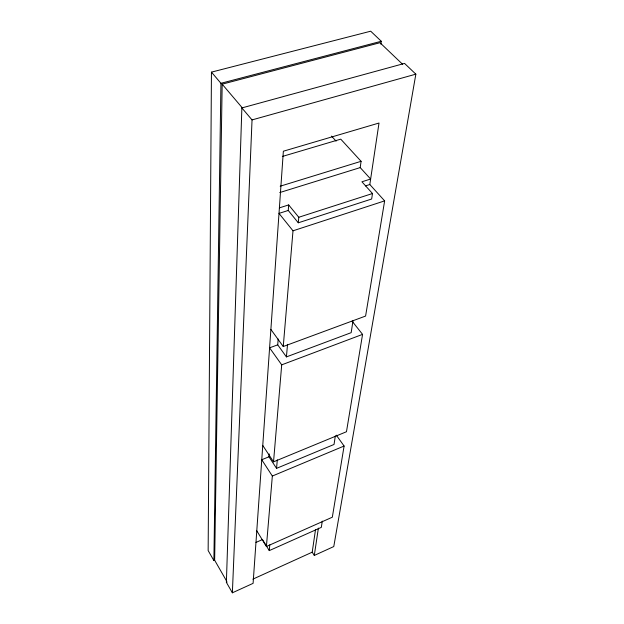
<?xml version="1.0" encoding="UTF-8"?>
<svg xmlns="http://www.w3.org/2000/svg" width="624" height="624" viewBox="0 0 624 624"><rect width="100%" height="100%" fill="white"/><g stroke="black" fill="none" stroke-linecap="round" stroke-linejoin="round"><path stroke-width="0.94" d="M380.866 44.156L381.272 41.262L370.703 31.2L211.45 72.134L208.151 550.571L213.884 560.578L214.648 560.235L222.167 84.17L380 42.721L402.542 64.225M213.884 560.578L220.935 83.296L211.45 72.134M270.878 329.425L283.249 346.523L365.594 316.056L384.641 200.881L369.814 184.517L379.01 123.029L283.358 151.219L253.102 583.346L232.37 592.8L226.379 582.356L241.87 107.929L404.555 63.414L415.849 74.162L333.778 546.562L314.301 555.438L312.211 552.185L315.526 529.526M232.37 592.8L252.041 119.909L241.87 107.929M335.353 435.864L334.035 444.46L276.549 468.359L268.96 456.791L269.186 453.929M352.997 320.736L351.172 332.662L286.416 356.905L277.727 344.838L278.179 339.027M282.337 156.468L340.759 139.144L361.085 161.304L360.212 167.599L370.633 179.033L361.92 181.787L372.497 193.526L371.662 199.009L298.288 222.799L288.249 210.46L288.678 204.929L279.388 207.87M336.328 435.178L344.097 446.035L332.327 517.202L266.409 546.484L272.337 476.042L261.76 459.748L268.96 456.791M352.115 321.204L362.567 334.378L346.468 431.738L273.538 461.846L281.705 364.845L269.591 347.833L277.727 344.838M283.249 346.523L292.999 230.81L278.998 213.4L288.249 210.46M322.288 521.102L321.321 527.374L269.272 550.61L269.779 544.838M276.549 468.359L277.306 459.818M286.416 356.905L287.531 344.347M298.288 222.799L298.779 217.269L288.678 204.929M314.301 555.438L318.396 528.115M252.868 579.15L312.211 552.185M226.379 582.356L227.152 582.013M255.965 542.428L262.478 539.557L269.272 550.61M272.337 476.042L344.097 446.035M281.705 364.845L362.567 334.378M292.999 230.81L384.641 200.881M298.779 217.269L372.497 193.526M365.477 185.89L369.814 184.517M279.747 192.559L360.212 167.599M280.184 186.209L361.085 161.304M252.041 119.909L415.849 74.162M220.935 83.296L381.272 41.262M331.516 136.11L336.094 141.125M222.167 84.17L242.486 108.061M262.759 445.442L273.538 461.846M256.784 530.821L266.409 546.484M214.648 560.235L226.668 581.17"/></g></svg>
